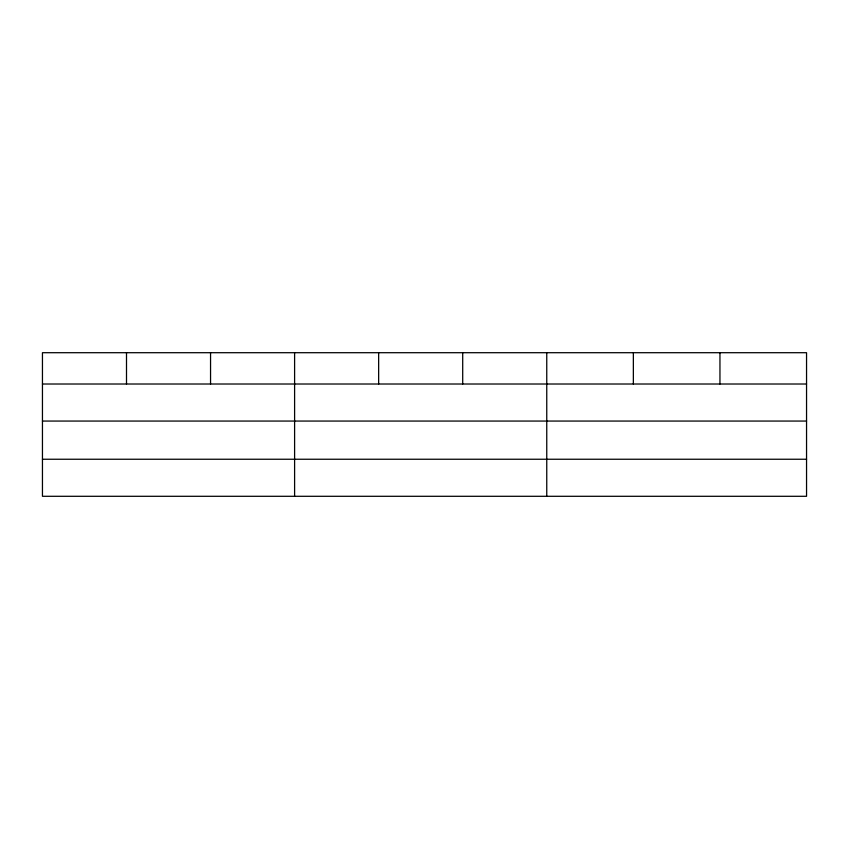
<?xml version="1.0" encoding="UTF-8"?>
<svg xmlns="http://www.w3.org/2000/svg" width="849" height="849" viewBox="0 0 849 849"><rect width="100%" height="100%" fill="white"/><g stroke="black" fill="none" stroke-linecap="round" stroke-linejoin="round"><path stroke-width="1.27" d="M806.55 421.062L806.55 352.706L42.45 352.706L42.45 496.294L806.55 496.294L806.55 421.062L42.45 421.062M42.45 384.013L806.55 384.013M42.45 459.245L806.55 459.245M719.952 352.706L719.952 384.013M633.354 352.706L633.354 384.013M546.756 352.706L546.756 496.294M462.705 352.706L462.705 384.013M378.654 352.706L378.654 384.013M294.603 352.706L294.603 496.294M210.552 352.706L210.552 384.013M126.501 352.706L126.501 384.013"/></g></svg>
